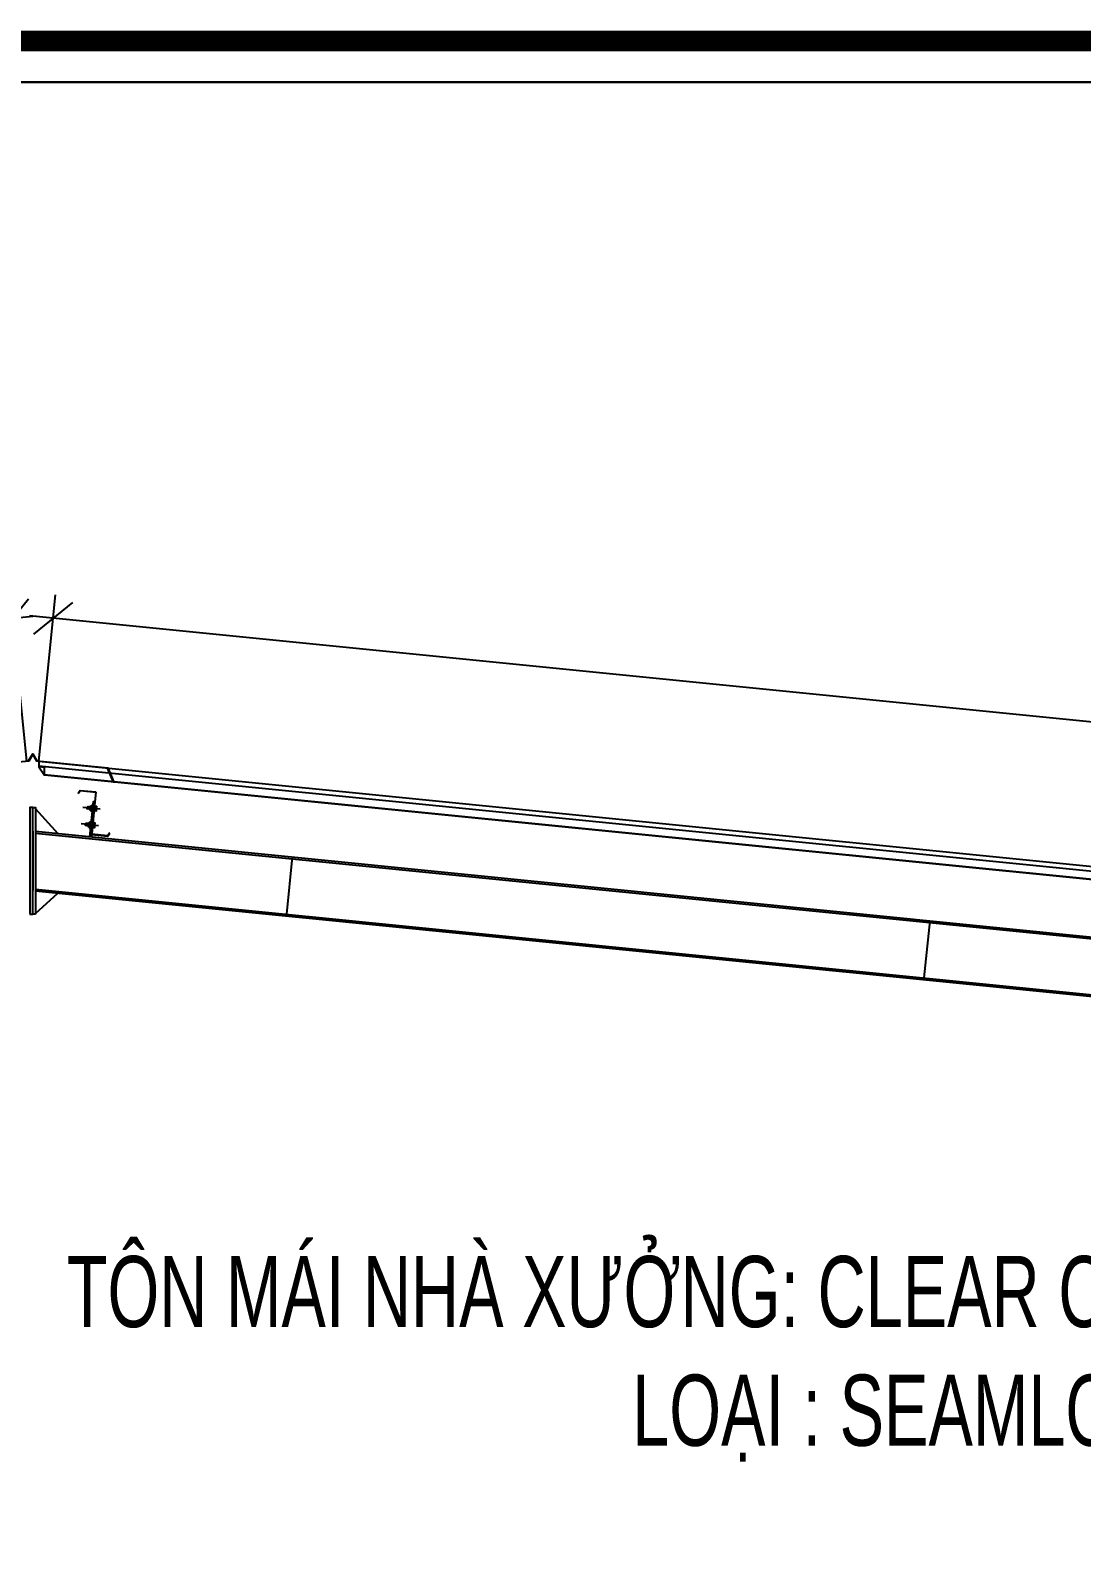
# Model space of a CAD drawing. Header units: inches. Extents: x 315041 to 662841, y -45540 to -35018.
# Drawn here: x 330004.9 to 330049.2, y -36234.2 to -36169.8 of the extents above; entities that cross this region are included whole.
import ezdxf

# ---------------------------------------------------------------- set-up
doc = ezdxf.new("R2010")
doc.units = ezdxf.units.IN
doc.header["$MEASUREMENT"] = 0
for name, color, linetype in [('2', 2, 'Continuous'), ('2NET-VE', 8, 'Continuous'), ('3', 3, 'Continuous'), ('5', 5, 'Continuous'), ('7', 7, 'Continuous'), ('8', 8, 'Continuous'), ('BAO KHUNG', 31, 'Continuous'), ('flashing', 6, 'Continuous'), ('GIANG', 1, 'Continuous'), ('ROOFING', 4, 'Continuous')]:
    doc.layers.add(name, color=color, linetype=linetype)
doc.styles.add('ST1', font='times.ttf', dxfattribs={"width": 0.7})
doc.styles.add('ST1H', font='vnshxh.shx', dxfattribs={"width": 0.7})
doc.dimstyles.new('100', dxfattribs={"dimtxt": 3, "dimasz": 1.5, "dimexe": 1, "dimexo": 0, "dimgap": 1, "dimtad": 1, "dimdec": 0, "dimlfac": 100, "dimzin": 0, "dimdsep": 46, "dimtxsty": 'ST1', "dimblk": 'OBLIQUE', "dimcen": 1, "dimdle": 1, "dimclrd": 8, "dimclre": 8, "dimclrt": 3, "dimadec": 0, "dimazin": 0, "dimtfac": 1, "dimtdec": 0, "dimtix": 1, "dimtmove": 1, "dimatfit": 3, "dimfxl": 0, "dimtfill": 1, "dimtolj": 1, "dimtzin": 0, "dimlwd": -1, "dimlwe": -1, "dimarcsym": 1})

# ---------------------------------------------------------------- blocks, each defined once
blk = doc.blocks.new('A$C75D82031')
at = {"layer": '7', "color": 147, "linetype": 'Continuous'}
blk.add_lwpolyline([(12.331, 57.61), (581.669, 57.61), (581.669, 409.19), (12.331, 409.19)], close=True, dxfattribs=at)
at = {"layer": 'BAO KHUNG', "color": 167, "linetype": 'Continuous', "const_width": 0.871}
blk.add_lwpolyline([(10.588, 9.067), (583.412, 9.067), (583.412, 410.933), (10.588, 410.933)], close=True, dxfattribs=at)
blk = doc.blocks.new('*U235')
at = {"layer": '2NET-VE', "ltscale": 0.5}
for p, q in [((0, 8.3), (9.5, 8.3)), ((22.9, 7.4), (22.9, 7.4)), ((0, -8.3), (9.5, -8.3)), ((22.9, -7.4), (22.9, -7.4))]:
    blk.add_line(p, q, dxfattribs=at)
at = {"layer": '7', "linetype": 'Continuous'}
for p, q in [((21.9, 6.4), (23.1, 7.7)), ((22.3, -6.4), (23.8, 6.4)), ((23.1, 7.7), (23.8, 6.4)), ((23.8, 6.4), (25.1, 7.7)), ((24.3, -6.4), (25.8, 6.4)), ((25.1, 7.7), (25.8, 6.4)), ((25.8, 6.4), (27, 7.7)), ((26.2, -6.4), (27.7, 6.4)), ((27, 7.7), (27.7, 6.4)), ((27.7, 6.4), (28.9, 7.7)), ((28.1, -6.4), (29.6, 6.4)), ((28.9, 7.7), (29.6, 6.4)), ((29.6, 6.4), (30.9, 7.7)), ((30.1, -6.4), (31.6, 6.4)), ((30.1, -6.4), (31.6, 6.4)), ((30.9, 7.7), (31.6, 6.4)), ((31.6, 6.4), (32.8, 7.7)), ((32, -6.4), (33.5, 6.4)), ((32.8, 7.7), (33.5, 6.4)), ((33.5, 6.4), (34.7, 7.7)), ((33.9, -6.4), (35.4, 6.4)), ((33.9, -6.4), (35.4, 6.4)), ((33.9, -6.4), (35.4, 6.4)), ((34.7, 7.7), (35.4, 6.4)), ((35.4, 6.4), (36.7, 7.7)), ((35.9, -6.4), (37.4, 6.4)), ((36.7, 7.7), (37.4, 6.4)), ((41.9, 6.4), (37.4, 6.4)), ((41.9, 6.4), (41.9, -6.4)), ((22.1, -6.4), (21.7, -6.4)), ((22.3, -6.4), (21.9, -6.4)), ((22.3, -6.4), (23.1, -7.7)), ((23.1, -7.7), (24.3, -6.4)), ((24.3, -6.4), (25, -7.7)), ((25, -7.7), (26.2, -6.4)), ((26.2, -6.4), (26.9, -7.7)), ((26.9, -7.7), (28.1, -6.4)), ((28.1, -6.4), (28.9, -7.7)), ((28.9, -7.7), (30.1, -6.4)), ((30.1, -6.4), (30.8, -7.7)), ((30.8, -7.7), (32, -6.4)), ((32, -6.4), (32.7, -7.7)), ((32.7, -7.7), (33.9, -6.4)), ((33.9, -6.4), (34.7, -7.7)), ((34.7, -7.7), (35.9, -6.4)), ((35.9, -6.4), (41.9, -6.4))]:
    blk.add_line(p, q, dxfattribs=at)
at = {"layer": '8', "linetype": 'Continuous'}
for p, q in [((-10.2, 8.8), (-10.2, 11.9)), ((-10.2, -11.9), (-10.2, 11.9)), ((-0.9, 14.9), (-9.3, 14.9)), ((-1.4, 8.8), (-8.9, 8.8)), ((0, 8.8), (0, 11.9)), ((0, -11.9), (0, 11.9)), ((9.5, -17.6), (9.5, 17.6)), ((9.5, 17.6), (11.4, 17.6)), ((11.4, -17.6), (11.4, 17.6)), ((11.4, 8.8), (11.4, 11.9)), ((11.4, -11.9), (11.4, 11.9)), ((12.3, 14.9), (20.7, 14.9)), ((12.8, 8.8), (20.3, 8.8)), ((21.7, 8.8), (21.7, 11.9)), ((21.7, -11.9), (21.7, 11.9)), ((-10.2, -8.8), (-10.2, -11.9)), ((-9.3, -14.9), (-0.9, -14.9)), ((-1.4, -8.8), (-8.9, -8.8)), ((0, -8.8), (0, -11.9)), ((9.5, -17.6), (11.4, -17.6)), ((11.4, -8.8), (11.4, -11.9)), ((20.7, -14.9), (12.3, -14.9)), ((12.8, -8.8), (20.3, -8.8)), ((21.7, -8.8), (21.7, -11.9))]:
    blk.add_line(p, q, dxfattribs=at)
at = {"layer": '8', "ltscale": 10}
blk.add_line((-32.8, 0), (65.5, 0), dxfattribs=at)
at = {"layer": '8', "linetype": 'Continuous'}
for centre, radius, start, end in [((-4.7, 11.9), 5.58, 146.602, 180), ((-6.1, 11.9), 4.1, 180, 228.54763), ((-6.1, 5.7), 4.1, 131.45237, 180), ((-4.1, 11.9), 4.1, 311.45237, 0), ((-4.1, 5.7), 4.1, 0, 48.54763), ((-5.6, 11.9), 5.58, 0, 33.398), ((17, 11.9), 5.58, 146.602, 180), ((15.5, 11.9), 4.1, 180, 228.54763), ((15.5, 5.7), 4.1, 131.45237, 180), ((17.6, 11.9), 4.1, 311.45237, 0), ((17.6, 5.7), 4.1, 0, 48.54763), ((16.1, 11.9), 5.58, 0, 33.398), ((-6.1, -5.7), 4.1, 180, 228.54763), ((-6.1, -11.9), 4.1, 131.45237, 180), ((-4.7, -11.9), 5.58, 180, 213.398), ((-4.1, -5.7), 4.1, 311.45237, 0), ((-4.1, -11.9), 4.1, 0, 48.54763), ((-5.6, -11.9), 5.58, 326.602, 0), ((15.5, -5.7), 4.1, 180, 228.54763), ((15.5, -11.9), 4.1, 131.45237, 180), ((17, -11.9), 5.58, 180, 213.398), ((17.6, -5.7), 4.1, 311.45237, 0), ((17.6, -11.9), 4.1, 0, 48.54763), ((16.1, -11.9), 5.58, 326.602, 0)]:
    blk.add_arc(centre, radius, start, end, dxfattribs=at)
blk = doc.blocks.new('*U234')
at = {"layer": '2NET-VE', "ltscale": 0.5}
for p, q in [((0, 8.3), (9.5, 8.3)), ((22.9, 7.4), (22.9, 7.4)), ((0, -8.3), (9.5, -8.3)), ((22.9, -7.4), (22.9, -7.4))]:
    blk.add_line(p, q, dxfattribs=at)
at = {"layer": '7', "linetype": 'Continuous'}
for p, q in [((21.9, 6.4), (23.1, 7.7)), ((22.3, -6.4), (23.8, 6.4)), ((23.1, 7.7), (23.8, 6.4)), ((23.8, 6.4), (25.1, 7.7)), ((24.3, -6.4), (25.8, 6.4)), ((25.1, 7.7), (25.8, 6.4)), ((25.8, 6.4), (27, 7.7)), ((26.2, -6.4), (27.7, 6.4)), ((27, 7.7), (27.7, 6.4)), ((27.7, 6.4), (28.9, 7.7)), ((28.1, -6.4), (29.6, 6.4)), ((28.9, 7.7), (29.6, 6.4)), ((29.6, 6.4), (30.9, 7.7)), ((30.1, -6.4), (31.6, 6.4)), ((30.1, -6.4), (31.6, 6.4)), ((30.9, 7.7), (31.6, 6.4)), ((31.6, 6.4), (32.8, 7.7)), ((32, -6.4), (33.5, 6.4)), ((32.8, 7.7), (33.5, 6.4)), ((33.5, 6.4), (34.7, 7.7)), ((33.9, -6.4), (35.4, 6.4)), ((33.9, -6.4), (35.4, 6.4)), ((33.9, -6.4), (35.4, 6.4)), ((34.7, 7.7), (35.4, 6.4)), ((35.4, 6.4), (36.7, 7.7)), ((35.9, -6.4), (37.4, 6.4)), ((36.7, 7.7), (37.4, 6.4)), ((41.9, 6.4), (37.4, 6.4)), ((41.9, 6.4), (41.9, -6.4)), ((22.1, -6.4), (21.7, -6.4)), ((22.3, -6.4), (21.9, -6.4)), ((22.3, -6.4), (23.1, -7.7)), ((23.1, -7.7), (24.3, -6.4)), ((24.3, -6.4), (25, -7.7)), ((25, -7.7), (26.2, -6.4)), ((26.2, -6.4), (26.9, -7.7)), ((26.9, -7.7), (28.1, -6.4)), ((28.1, -6.4), (28.9, -7.7)), ((28.9, -7.7), (30.1, -6.4)), ((30.1, -6.4), (30.8, -7.7)), ((30.8, -7.7), (32, -6.4)), ((32, -6.4), (32.7, -7.7)), ((32.7, -7.7), (33.9, -6.4)), ((33.9, -6.4), (34.7, -7.7)), ((34.7, -7.7), (35.9, -6.4)), ((35.9, -6.4), (41.9, -6.4))]:
    blk.add_line(p, q, dxfattribs=at)
at = {"layer": '8', "linetype": 'Continuous'}
for p, q in [((-10.2, 8.8), (-10.2, 11.9)), ((-10.2, -11.9), (-10.2, 11.9)), ((-0.9, 14.9), (-9.3, 14.9)), ((-1.4, 8.8), (-8.9, 8.8)), ((0, 8.8), (0, 11.9)), ((0, -11.9), (0, 11.9)), ((9.5, -17.6), (9.5, 17.6)), ((9.5, 17.6), (11.4, 17.6)), ((11.4, -17.6), (11.4, 17.6)), ((11.4, 8.8), (11.4, 11.9)), ((11.4, -11.9), (11.4, 11.9)), ((12.3, 14.9), (20.7, 14.9)), ((12.8, 8.8), (20.3, 8.8)), ((21.7, 8.8), (21.7, 11.9)), ((21.7, -11.9), (21.7, 11.9)), ((-10.2, -8.8), (-10.2, -11.9)), ((-9.3, -14.9), (-0.9, -14.9)), ((-1.4, -8.8), (-8.9, -8.8)), ((0, -8.8), (0, -11.9)), ((9.5, -17.6), (11.4, -17.6)), ((11.4, -8.8), (11.4, -11.9)), ((20.7, -14.9), (12.3, -14.9)), ((12.8, -8.8), (20.3, -8.8)), ((21.7, -8.8), (21.7, -11.9))]:
    blk.add_line(p, q, dxfattribs=at)
at = {"layer": '8', "ltscale": 10}
blk.add_line((-32.8, 0), (65.5, 0), dxfattribs=at)
at = {"layer": '8', "linetype": 'Continuous'}
for centre, radius, start, end in [((-4.7, 11.9), 5.58, 146.602, 180), ((-6.1, 11.9), 4.1, 180, 228.54763), ((-6.1, 5.7), 4.1, 131.45237, 180), ((-4.1, 11.9), 4.1, 311.45237, 0), ((-4.1, 5.7), 4.1, 0, 48.54763), ((-5.6, 11.9), 5.58, 0, 33.398), ((17, 11.9), 5.58, 146.602, 180), ((15.5, 11.9), 4.1, 180, 228.54763), ((15.5, 5.7), 4.1, 131.45237, 180), ((17.6, 11.9), 4.1, 311.45237, 0), ((17.6, 5.7), 4.1, 0, 48.54763), ((16.1, 11.9), 5.58, 0, 33.398), ((-6.1, -5.7), 4.1, 180, 228.54763), ((-6.1, -11.9), 4.1, 131.45237, 180), ((-4.7, -11.9), 5.58, 180, 213.398), ((-4.1, -5.7), 4.1, 311.45237, 0), ((-4.1, -11.9), 4.1, 0, 48.54763), ((-5.6, -11.9), 5.58, 326.602, 0), ((15.5, -5.7), 4.1, 180, 228.54763), ((15.5, -11.9), 4.1, 131.45237, 180), ((17, -11.9), 5.58, 180, 213.398), ((17.6, -5.7), 4.1, 311.45237, 0), ((17.6, -11.9), 4.1, 0, 48.54763), ((16.1, -11.9), 5.58, 326.602, 0)]:
    blk.add_arc(centre, radius, start, end, dxfattribs=at)
blk = doc.blocks.new('XM150')
at = {"layer": '2', "ltscale": 0.015}
for p, q in [((68.9, 180), (0.9, 180)), ((0.9, 1.1), (0.9, 180)), ((2, 178.9), (2, 0)), ((2, 178.9), (68.3, 178.9)), ((75.4, 166.5), (68.3, 178.9)), ((68.9, 180), (76.4, 167)), ((76.4, 167), (75.4, 166.5)), ((-73.5, 13), (-72.5, 13.5)), ((-66, 0), (-73.5, 13)), ((-72.5, 13.5), (-65.4, 1.1)), ((2, 0), (-66, 0)), ((-65.4, 1.1), (0.9, 1.1))]:
    blk.add_line(p, q, dxfattribs=at)
at = {"layer": '5'}
blk.add_lwpolyline([(8, -10), (8, 140), (2, 140), (2, -10), (8, -10)], close=True, dxfattribs=at)
at = {"layer": 'GIANG', "xscale": 0.7499999999999999, "yscale": 0.7499999999999999, "zscale": 0.7499999999999999}
for name, p in [('*U235', (0.9, 110)), ('*U234', (0.9, 40))]:
    blk.add_blockref(name, p, dxfattribs=at)
blk = doc.blocks.new('_Oblique')
at = {"color": 0, "linetype": 'ByBlock', "lineweight": -2}
blk.add_line((-0.5, -0.5), (0.5, 0.5), dxfattribs=at)
blk = doc.blocks.new('*D352')
at = {"color": 8, "linetype": 'Continuous', "transparency": 16777216}
for p, q in [((330004.773, -36200.56), (330004.071, -36193.538)), ((329971.135, -36197.839), (330005.165, -36194.434)), ((329972.733, -36203.765), (329972.031, -36196.744))]:
    blk.add_line(p, q, dxfattribs=at)
at = {"layer": 'Defpoints', "color": 0, "transparency": 16777216}
for p in [(330004.17, -36194.533), (330004.773, -36200.56), (329972.733, -36203.765)]:
    blk.add_point(p, dxfattribs=at)
at = {"color": 8, "transparency": 16777216, "xscale": 1.5, "yscale": 1.5, "zscale": 1.5}
for p, rotation in [((330004.17, -36194.533), 5.713737269101407), ((329972.13, -36197.739), 185.7137372691014)]:
    blk.add_blockref('_Oblique', p, dxfattribs=dict(at, rotation=rotation))
at = {"color": 3, "transparency": 16777216, "insert": (329987.899, -36193.623), "char_height": 3, "attachment_point": 5, "rotation": 5.71374, "style": 'ST1', "bg_fill": 3, "box_fill_scale": 1.25, "bg_fill_color": 256, "bg_fill_true_color": 13158600, "bg_fill_transparency": 1019152}
blk.add_mtext('\\A1;3220', dxfattribs=at)
blk = doc.blocks.new('*D353')
at = {"color": 8, "linetype": 'Continuous', "transparency": 16777216}
for p, q in [((330005.273, -36200.56), (330005.975, -36193.538)), ((330135.729, -36207.52), (330004.881, -36194.434)), ((330134.132, -36213.447), (330134.834, -36206.426))]:
    blk.add_line(p, q, dxfattribs=at)
at = {"layer": 'Defpoints', "color": 0, "transparency": 16777216}
for p in [(330005.876, -36194.533), (330005.273, -36200.56), (330134.132, -36213.447)]:
    blk.add_point(p, dxfattribs=at)
at = {"color": 8, "transparency": 16777216, "xscale": 1.5, "yscale": 1.5, "zscale": 1.5}
for p, rotation in [((330005.876, -36194.533), 174.2886250883239), ((330134.734, -36207.421), 354.2886250883239)]:
    blk.add_blockref('_Oblique', p, dxfattribs=dict(at, rotation=rotation))
at = {"color": 3, "transparency": 16777216, "insert": (330070.557, -36198.459), "char_height": 3, "attachment_point": 5, "rotation": 354.28863, "style": 'ST1', "bg_fill": 3, "box_fill_scale": 1.25, "bg_fill_color": 256, "bg_fill_true_color": 13158600, "bg_fill_transparency": 16455816}
blk.add_mtext('\\A1;12950', dxfattribs=at)

msp = doc.modelspace()

# ---------------------------------------------------------------- linework, layer by layer
at = {"color": 8}
msp.add_lwpolyline([(329906.4424, -36171.9399), (330191.1113, -36171.9399), (330191.1113, -36523.5197), (329906.4424, -36523.5197)], close=True, dxfattribs=at)
at = {"layer": '2', "color": 9}
for p, q in [((330005.1431, -36202.5605), (330006.0837, -36203.6046)), ((330005.0231, -36203.4985), (330005.0231, -36206.011)), ((330005.1431, -36203.5105), (330126.6335, -36215.6595)), ((330005.1431, -36203.5909), (330126.6335, -36215.7399)), ((330015.9561, -36204.5918), (330015.7153, -36206.9998)), ((330005.0229, -36205.9305), (330005.0231, -36205.9306)), ((330005.0233, -36205.9305), (330005.0231, -36205.9306)), ((330005.1431, -36205.9426), (330126.6335, -36218.0916)), ((330005.1431, -36206.023), (330126.6335, -36218.172)), ((330005.1431, -36206.973), (330006.0837, -36206.117)), ((330042.8221, -36207.2784), (330042.5813, -36209.6864))]:
    msp.add_line(p, q, dxfattribs=at)
for points in [[(330004.9031, -36207.0047), (330005.0231, -36207.0047), (330005.0231, -36202.5047), (330004.9031, -36202.5047)], [(330005.1431, -36207.0047), (330005.0231, -36207.0047), (330005.0231, -36202.5047), (330005.1431, -36202.5047)]]:
    msp.add_lwpolyline(points, close=True, dxfattribs=at)
at = {"layer": 'flashing'}
msp.add_lwpolyline([(330005.0231, -36200.2628), (330004.8547, -36200.5513), (330001.8714, -36200.8497), (330001.6418, -36201.4486), (330001.6326, -36201.4451), (330001.8639, -36200.8404), (330004.848, -36200.5428), (330005.0231, -36200.2422), (330005.1982, -36200.5428), (330008.1823, -36200.8404), (330008.4396, -36201.4379), (330008.4304, -36201.4414), (330008.1748, -36200.8497), (330005.1915, -36200.5513)], close=True, dxfattribs=at)
at = {"layer": 'ROOFING'}
for p, q in [((330134.1316, -36213.4471), (330005.2731, -36200.5613)), ((330134.1306, -36213.4571), (330005.2731, -36200.5713)), ((330134.113, -36213.6463), (330005.2731, -36200.7623)), ((330133.6964, -36213.9463), (330005.5093, -36201.1276)), ((330133.7403, -36213.9607), (330005.517, -36201.1384))]:
    msp.add_line(p, q, dxfattribs=at)
msp.add_lwpolyline([(330005.2731, -36200.5613), (330005.2731, -36200.7928), (330005.517, -36201.1384), (330005.517, -36200.8171), (330005.2731, -36200.7928)], dxfattribs=at)

# ---------------------------------------------------------------- block references
at = {"color": 1}
msp.add_blockref('A$C75D82031', (329609.4423, -36581.1298), dxfattribs=at)
at = {"layer": '2', "xscale": -0.009999999966040613, "yscale": 0.01000000000931323, "zscale": 0.01, "rotation": 354.2894067629453}
msp.add_blockref('XM150', (330007.5235, -36203.648), dxfattribs=at)

# ---------------------------------------------------------------- next in the draw order: texts
at = {"layer": '3', "insert": (330082.7236, -36225.7401), "char_height": 3, "attachment_point": 6, "style": 'ST1H', "bg_fill": 2}
msp.add_mtext('\\A1;t«n m¸i nhµ x\xadëng: CLEAR COLORBOND, mµu: .........\\PLo¹i : SEAMLOCK-K500, dµy: 0.45 mm.', dxfattribs=at)

# ---------------------------------------------------------------- next in the draw order: dimensions: what is measured, and where the dimension line sits
dim = msp.add_aligned_dim(p1=(329972.7334, -36203.7653), p2=(330004.7731, -36200.5595), distance=6.0564, dimstyle='100')
dim.commit()
dim.dimension.update_dxf_attribs({"geometry": '*D352', "text_midpoint": (329987.8988, -36193.6227)})

# ---------------------------------------------------------------- next in the draw order: dimensions: what is measured, and where the dimension line sits
dim = msp.add_aligned_dim(p1=(330134.1316, -36213.4471), p2=(330005.2731, -36200.5595), distance=-6.0564, dimstyle='100')
dim.commit()
dim.dimension.update_dxf_attribs({"geometry": '*D353', "text_midpoint": (330070.5569, -36198.4593)})

doc.saveas('drawing.dxf')
